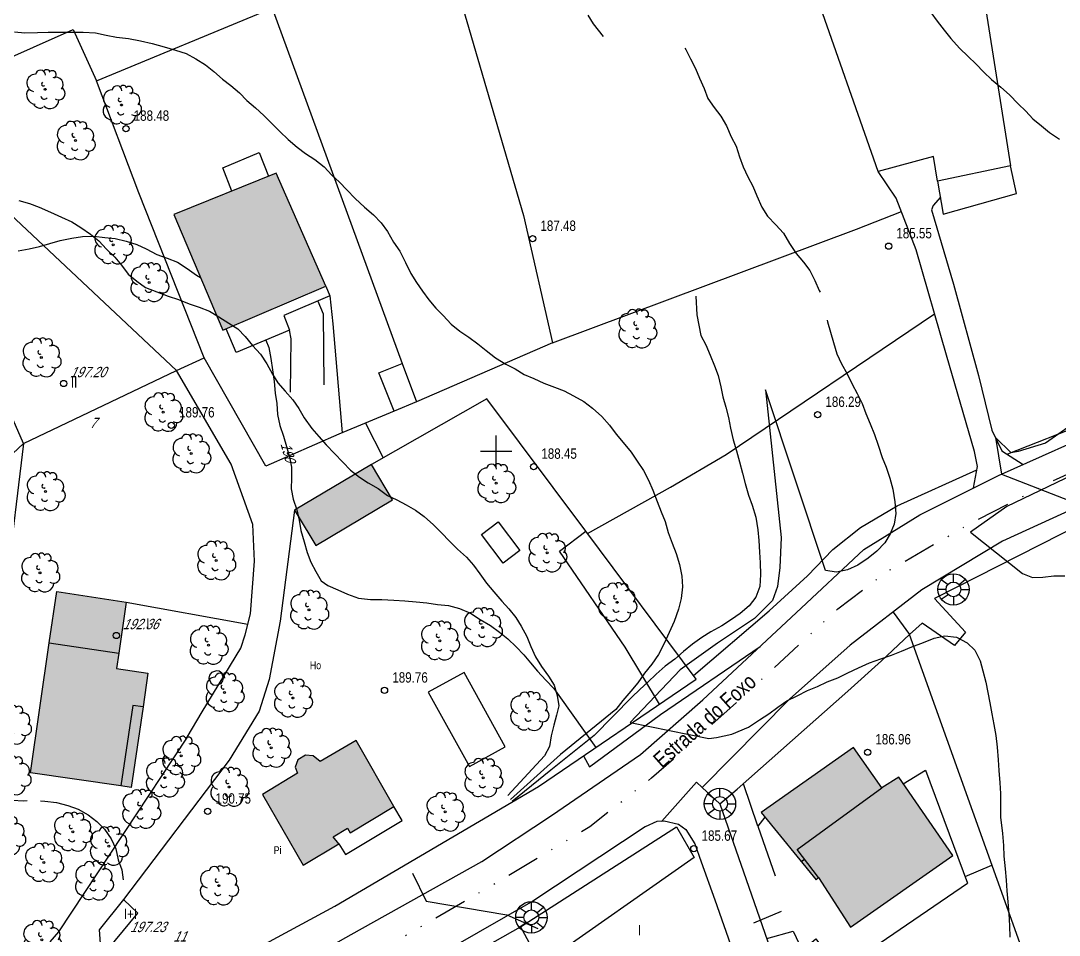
# Model space of a CAD drawing. Header units: metres. Extents: x 523256 to 524015, y 4669220 to 4669814.
# Drawn here: x 523354.2 to 523454.2, y 4669653.4 to 4669741.4 of the extents above; entities that cross this region are included whole.
import ezdxf
from ezdxf.enums import TextEntityAlignment as Align

# ---------------------------------------------------------------- set-up
doc = ezdxf.new("R2010")
doc.units = ezdxf.units.M
doc.header["$MEASUREMENT"] = 0
doc.linetypes.add('MORSE_D', pattern=[31.75, 12.7, -6.35, 0, -6.35, 0, -6.35])
for name, color, linetype in [('031006 Cota terreno', 9, 'Continuous'), ('031007 Cota edificio', 7, 'Continuous'), ('032011 Curva cada 1 m', 40, 'Continuous'), ('032015 Curva cada 5 m', 34, 'Continuous'), ('033006 Texto cota terreno', 9, 'Continuous'), ('033007 Texto cota edificio', 9, 'Continuous'), ('033015 Texto curva maestra', 42, 'Continuous'), ('042013 Piscina', 4, 'Continuous'), ('052001 Edificacion', 2, 'Continuous'), ('052004 Porche Tejavana', 7, 'Continuous'), ('052006 Division alturas', 9, 'Continuous'), ('052016 Cobertizo', 7, 'Continuous'), ('052020 Edificacion alero', 2, 'Continuous'), ('052024 Horreo', 7, 'Continuous'), ('052027 Edificacion por pie_alero', 2, 'Continuous'), ('053000 Textos varios', 7, 'Continuous'), ('053006 Texto altura edificio', 7, 'Continuous'), ('053009 Texto altura edificio predominante', 7, 'Continuous'), ('063001 Texto via urbana', 7, 'Continuous'), ('063002 Texto portal', 7, 'Continuous'), ('072001 Borde aglomerado u hormigon', 7, 'Continuous'), ('072003 Camino', 7, 'Continuous'), ('072004 Bordillo Acera', 1, 'Continuous'), ('072027 Pavimento', 9, 'Continuous'), ('082001 Valla Alambrada', 7, 'ALAMBRADA'), ('082002 Muro Tapia', 6, 'Continuous'), ('082003 Puerta', 7, 'Continuous'), ('082004 Linde', 3, 'Continuous'), ('082009 Linde Antigua', 104, 'Continuous'), ('101001 Arbol', 3, 'Continuous'), ('102006 Seto', 3, 'SETO'), ('112006 Deposito', 7, 'Continuous'), ('141001 Farola baculo', 7, 'Continuous'), ('202001 Eje Calle', 254, 'MORSE_D'), ('990001 Sombreados', 7, 'Continuous'), ('992007 Cuadricula', 7, 'Continuous')]:
    doc.layers.add(name, color=color, linetype=linetype)
doc.styles.get("Standard").update_dxf_attribs({"font": 'arial.ttf'})
doc.linetypes.add('ALAMBRADA', pattern='A,3,[131,GEOGRAMA.SHX,S=0.5,R=0,X=0,Y=0],3', length=6)
doc.linetypes.add('SETO', pattern='A,0,-1.2,1,[135,GEOGRAMA.SHX,S=0.4,R=0,X=0.5,Y=-0.5],1', length=3.2)

# ---------------------------------------------------------------- blocks, each defined once
blk = doc.blocks.new('COTAP')
at = {"color": 0}
blk.add_circle((0, 0), 0.3, dxfattribs=at)
blk = doc.blocks.new('FAROLAG')
at = {"color": 0}
for p, q in [((0, 0.71), (0, 1.51)), ((-0.71, 0), (-1.51, 0)), ((-1.169, 0.956), (-0.51, 0.49)), ((1.173, 0.95), (0.553, 0.446)), ((0.71, 0), (1.51, 0)), ((-1.173, -0.95), (-0.51, -0.48)), ((0, -0.71), (0, -1.51)), ((1.127, -1.005), (0.511, -0.493))]:
    blk.add_line(p, q, dxfattribs=at)
for radius in [1.51, 0.71]:
    blk.add_circle((0, 0), radius, dxfattribs=at)
blk = doc.blocks.new('ARBOL')
at = {"color": 0}
blk.add_circle((0, 0), 0.0939, dxfattribs=at)
for centre, radius, start, end in [((-0.902, 0.61), 0.852, 92.28, 254.58), ((-0.448, 1.368), 0.48, 359.28777, 173.60777), ((0.156, 1.551), 0.336, 23.15651, 160.46651), ((0.701, 1.409), 0.384, 301.57804, 139.32804), ((1.05, 0.46), 0.708, 319.85562, 114.76562), ((-0.146, 0.514), 0.192, 119.14, 310.56), ((1.31, -0.398), 0.612, 235.52754, 62.02753), ((-0.89, -0.542), 0.888, 142.64, 266.54), ((-0.062, -0.614), 0.336, 189.64, 323.88), ((0.478, -0.998), 0.852, 224.67, 0.24), ((-0.482, -1.082), 0.72, 213.78, 295.32)]:
    blk.add_arc(centre, radius, start, end, dxfattribs=at)

msp = doc.modelspace()

# ---------------------------------------------------------------- hatches: boundary and pattern name
at = {"layer": '990001 Sombreados', "true_color": 0xafafaf}
for points in [[(523368.97849, 4669722.79038), (523373.69849, 4669711.64038), (523383.60849, 4669715.88038), (523378.82849, 4669726.77038)], [(523387.99849, 4669698.73038), (523380.58849, 4669694.31038), (523380.82849, 4669693.91038), (523382.62849, 4669690.91038), (523390.02849, 4669695.33038)], [(523364.36849, 4669685.47038), (523363.66849, 4669680.57038), (523363.45849, 4669679.08038), (523366.47849, 4669678.64038), (523365.99849, 4669675.38038), (523364.86849, 4669667.62038), (523363.87849, 4669667.77038), (523355.15849, 4669669.04038), (523356.96849, 4669681.55038), (523357.68849, 4669686.50038)], [(523390.15849, 4669665.79038), (523386.51849, 4669672.16038), (523383.04849, 4669670.14038), (523382.38849, 4669670.66038), (523381.65849, 4669670.75038), (523380.89849, 4669670.28038), (523380.65849, 4669669.58038), (523380.86849, 4669669.00038), (523377.51849, 4669666.96038), (523381.42849, 4669660.15038), (523384.85849, 4669662.20038), (523384.31849, 4669662.88038), (523385.69849, 4669663.71038), (523385.92849, 4669663.25038)], [(523434.10849, 4669654.17038), (523443.96849, 4669661.08038), (523438.75849, 4669668.62038), (523437.12849, 4669667.58038), (523434.41849, 4669671.48038), (523425.50849, 4669665.21038), (523430.81849, 4669658.74038), (523431.02849, 4669658.95038)]]:
    msp.add_hatch(color=253, dxfattribs=at).paths.add_polyline_path(points, flags=0)

# ---------------------------------------------------------------- linework, layer by layer
at = {"layer": '032011 Curva cada 1 m'}
for points, elevation in [([(523408.81, 4669741.99), (523409.35, 4669741.13), (523410.3, 4669739.93)], 187), ([(523441.85, 4669742.24), (523442.47, 4669741.39), (523443.14, 4669740.52), (523443.79, 4669739.72), (523444.61, 4669738.79), (523445.44, 4669738), (523446.17, 4669737.28), (523446.95, 4669736.48), (523447.7, 4669735.79), (523448.6, 4669735.06), (523449.43, 4669734.32), (523450.26, 4669733.45), (523450.99, 4669732.75), (523451.66, 4669731.99), (523452.49, 4669731.31), (523453.27, 4669730.67), (523454.24, 4669730.03)], 184), ([(523353.63, 4669740.37), (523354.63, 4669740.29), (523355.83, 4669740.3), (523356.86, 4669740.34), (523357.9, 4669740.34), (523359.08, 4669740.34), (523360.25, 4669740.35), (523361.43, 4669740.28), (523362.45, 4669740.06), (523363.46, 4669739.87), (523364.59, 4669739.72), (523365.75, 4669739.52), (523366.89, 4669739.24), (523368.04, 4669738.92), (523369.14, 4669738.62), (523370.14, 4669738.28), (523371.08, 4669737.77), (523372.03, 4669737.21), (523372.82, 4669736.55), (523373.65, 4669735.83), (523374.45, 4669735.22), (523375.29, 4669734.5), (523376.01, 4669733.77), (523376.83, 4669733.05), (523377.64, 4669732.31), (523378.4, 4669731.56), (523379.17, 4669730.79), (523379.97, 4669730), (523380.83, 4669729.26), (523381.64, 4669728.66), (523382.54, 4669728.08), (523383.43, 4669727.39), (523384.18, 4669726.59), (523384.91, 4669725.9), (523385.63, 4669725.17), (523386.41, 4669724.32), (523387.31, 4669723.51), (523388.18, 4669722.76), (523388.93, 4669721.99), (523389.55, 4669721.16), (523390.11, 4669720.13), (523390.72, 4669719.26), (523391.26, 4669718.17), (523391.78, 4669717.1), (523392.32, 4669716.24), (523392.91, 4669715.4), (523393.53, 4669714.56), (523394.19, 4669713.76), (523394.9, 4669713.06), (523395.67, 4669712.24), (523396.5, 4669711.57), (523397.37, 4669710.99), (523398.24, 4669710.35), (523399.05, 4669709.7), (523399.94, 4669708.98), (523400.93, 4669708.37), (523401.84, 4669707.94), (523402.7, 4669707.4), (523403.64, 4669706.99), (523404.6, 4669706.56), (523405.62, 4669706.16), (523406.56, 4669705.8), (523407.45, 4669705.32), (523408.44, 4669704.78), (523409.27, 4669704.15), (523410.18, 4669703.35), (523410.92, 4669702.52), (523411.54, 4669701.65), (523412.22, 4669700.83), (523412.99, 4669699.92), (523413.56, 4669699.05), (523414.17, 4669698.13), (523414.67, 4669697.2), (523415.09, 4669696.25), (523415.5, 4669695.17), (523415.89, 4669694.17), (523416.27, 4669693.24), (523416.57, 4669692.16), (523416.95, 4669691.14), (523417.33, 4669690.15), (523417.65, 4669689.08), (523417.87, 4669687.97), (523417.94, 4669686.94), (523417.8, 4669685.82), (523417.55, 4669684.78), (523417.13, 4669683.62), (523416.65, 4669682.55), (523416.17, 4669681.49), (523415.63, 4669680.42), (523414.99, 4669679.5), (523414.27, 4669678.62), (523413.63, 4669677.69), (523412.98, 4669676.89), (523412.21, 4669676), (523411.51, 4669675.14), (523406.19, 4669670.81), (523401.39, 4669666.48)], 188), ([(523418.15, 4669738.81), (523418.26, 4669738.68), (523418.71, 4669737.78), (523419.2, 4669736.85), (523419.59, 4669735.9), (523420.04, 4669734.93), (523420.38, 4669733.95), (523420.99, 4669733.1), (523421.62, 4669732.26), (523422.18, 4669731.31), (523422.64, 4669730.28), (523423.1, 4669729.37), (523423.42, 4669728.35), (523423.78, 4669727.38), (523424.22, 4669726.42), (523424.7, 4669725.52), (523425.09, 4669724.58), (523425.59, 4669723.5), (523426.11, 4669722.62), (523426.93, 4669721.79), (523427.68, 4669721), (523428.23, 4669719.99), (523428.9, 4669719.04), (523429.59, 4669718.2), (523430.19, 4669717.4), (523430.67, 4669716.45), (523431.11, 4669715.47), (523431.18, 4669715.31)], 186), ([(523354.05, 4669724.14), (523355.07, 4669723.84), (523356.01, 4669723.49), (523357.08, 4669723.01), (523358.16, 4669722.52), (523359.15, 4669722.09), (523360.01, 4669721.53), (523360.94, 4669720.89), (523361.74, 4669720.25), (523362.48, 4669719.44), (523363.27, 4669718.68), (523363.93, 4669717.9), (523364.57, 4669717.03), (523365.39, 4669716.37), (523366.25, 4669715.77), (523367.33, 4669715.35), (523368.43, 4669714.94), (523369.42, 4669714.6), (523370.44, 4669714.2), (523371.4, 4669713.88), (523372.39, 4669713.49), (523373.31, 4669712.93), (523374.27, 4669712.34), (523375.12, 4669711.78), (523375.83, 4669711.03), (523376.55, 4669710.19), (523377.32, 4669709.34), (523377.91, 4669708.41), (523378.46, 4669707.43), (523378.99, 4669706.58), (523379.7, 4669705.79), (523380.42, 4669704.94), (523380.99, 4669704.1), (523381.53, 4669703.2), (523382.24, 4669702.18), (523382.92, 4669701.42), (523383.62, 4669700.6), (523384.42, 4669699.79), (523385.25, 4669698.95), (523385.98, 4669698.17), (523386.83, 4669697.51), (523387.67, 4669696.97), (523388.63, 4669696.41), (523389.53, 4669695.75), (523390.45, 4669695.33), (523391.34, 4669694.85), (523392.22, 4669694.31), (523393.08, 4669693.7), (523393.96, 4669692.9), (523394.77, 4669692.11), (523395.46, 4669691.37), (523396.29, 4669690.57), (523397.15, 4669689.79), (523397.82, 4669689.02), (523398.42, 4669688.2), (523399.08, 4669687.3), (523399.76, 4669686.45), (523400.53, 4669685.57), (523401.21, 4669684.83), (523401.88, 4669683.99), (523402.41, 4669683.14), (523402.95, 4669682.16), (523403.34, 4669681.21), (523403.79, 4669680.21), (523404.38, 4669679.28), (523405.05, 4669678.33), (523405.6, 4669677.49), (523405.88, 4669676.49), (523406.04, 4669675.49), (523405.82, 4669674.6), (523405.54, 4669673.62), (523405.3, 4669672.6), (523405.15, 4669671.58), (523404.65, 4669670.68), (523401.12, 4669666.84)], 189), ([(523419.23, 4669714.92), (523419.31, 4669713.13), (523419.51, 4669712.14), (523419.71, 4669711.13), (523420.19, 4669710.23), (523420.62, 4669709.24), (523421.01, 4669708.23), (523421.37, 4669707.29), (523421.63, 4669706.21), (523421.83, 4669705.23), (523422.11, 4669704.23), (523422.38, 4669703.23), (523422.56, 4669702.23), (523422.83, 4669701.09), (523423.13, 4669700.05), (523423.44, 4669698.97), (523423.71, 4669697.89), (523423.96, 4669696.88), (523424.28, 4669695.78), (523424.66, 4669694.81), (523425.01, 4669693.65), (523425.19, 4669692.43), (523425.3, 4669691.41), (523425.37, 4669690.28), (523425.43, 4669689.25), (523425.45, 4669688.13), (523425.38, 4669686.97), (523424.99, 4669685.96), (523424.35, 4669685.12), (523423.48, 4669684.38), (523422.66, 4669683.8), (523421.74, 4669683.19), (523420.68, 4669682.6), (523419.8, 4669682.06), (523418.9, 4669681.41), (523418.05, 4669680.71), (523417.21, 4669679.99), (523416.28, 4669679.29), (523415.41, 4669678.55), (523414.6, 4669677.75), (523413.84, 4669677.07), (523413.07, 4669676.32), (523409.43, 4669672.62), (523405.26, 4669669.28), (523401.54, 4669666.28)], 187), ([(523431.88, 4669712.62), (523431.91, 4669712.44), (523432.18, 4669711.47), (523432.48, 4669710.45), (523432.79, 4669709.39), (523433.25, 4669708.41), (523433.81, 4669707.44), (523434.29, 4669706.46), (523434.76, 4669705.54), (523435.24, 4669704.58), (523435.59, 4669703.63), (523436, 4669702.63), (523436.43, 4669701.62), (523436.77, 4669700.57), (523437.15, 4669699.39), (523437.55, 4669698.46), (523437.9, 4669697.41), (523438.2, 4669696.35), (523438.37, 4669695.14), (523438.47, 4669694.01), (523438.32, 4669692.99), (523437.94, 4669692.05), (523437.43, 4669691.17), (523436.66, 4669690.39), (523435.81, 4669689.69), (523434.83, 4669689.02), (523433.83, 4669688.57), (523432.77, 4669688.35), (523431.71, 4669688.52), (523425.94, 4669705.91), (523427.43, 4669691.7), (523427.32, 4669688.79), (523427.09, 4669686.98), (523426.62, 4669685.62), (523424.86, 4669683.88), (523421.3, 4669681.52), (523417.71, 4669678.94), (523412.9, 4669673.89), (523420.46, 4669672.35), (523421.22, 4669672.43), (523422.7, 4669672.75), (523424.3, 4669673.44), (523425.34, 4669674.15), (523426.24, 4669674.72), (523427.11, 4669675.36), (523427.99, 4669675.96), (523428.99, 4669676.44), (523429.97, 4669676.95), (523430.94, 4669677.34), (523431.87, 4669677.8), (523432.89, 4669678.17), (523433.87, 4669678.66), (523434.89, 4669679.14), (523435.95, 4669679.61), (523437.03, 4669680.02), (523438.06, 4669680.37), (523439.01, 4669680.75), (523440.01, 4669681.15), (523441.13, 4669681.58), (523442.17, 4669681.99), (523443.21, 4669682.24), (523444.31, 4669682.09), (523445.35, 4669681.55), (523446.08, 4669680.86), (523446.61, 4669679.83), (523446.86, 4669678.84), (523447.13, 4669677.76), (523447.34, 4669676.78), (523447.53, 4669675.79), (523447.73, 4669674.71), (523447.93, 4669673.68), (523448.1, 4669672.62), (523448.23, 4669671.5), (523448.32, 4669670.29), (523448.41, 4669669.27), (523448.5, 4669668.08), (523448.55, 4669667.06), (523448.57, 4669664.78), (523448.76, 4669663.18), (523448.85, 4669662.04), (523448.89, 4669661), (523449, 4669659.79), (523449.1, 4669658.69), (523449.17, 4669657.69), (523449.25, 4669656.61), (523449.35, 4669655.45), (523449.43, 4669654.32), (523449.47, 4669653.2)], 186), ([(523457.93, 4669698.89), (523449.16, 4669694.68), (523445.67, 4669692.22), (523450.69, 4669688.21), (523451.65, 4669687.85), (523452.63, 4669687.87), (523453.68, 4669687.99), (523454.75, 4669687.99)], 184), ([(523345.94, 4669667.31), (523346.86, 4669667.05), (523347.96, 4669667.06), (523349.03, 4669666.95), (523350.16, 4669666.78), (523351.3, 4669666.65), (523352.33, 4669666.49), (523353.4, 4669666.39), (523354.51, 4669666.35), (523354.84, 4669666.36)], 191), ([(523356.14, 4669666.34), (523356.56, 4669666.32), (523357.68, 4669666.17), (523358.75, 4669665.9), (523359.74, 4669665.55), (523360.71, 4669664.98), (523361.54, 4669664.35), (523362.29, 4669663.6), (523362.94, 4669662.68), (523363.39, 4669661.72), (523363.62, 4669660.67), (523363.95, 4669659.69), (523364.09, 4669658.74)], 191), ([(523391.93, 4669659.39), (523393.26, 4669656.69), (523401.04, 4669655.36), (523404, 4669654.05)], 187), ([(523424.8, 4669654.59), (523427.48, 4669655.71)], 186)]:
    msp.add_lwpolyline(points, dxfattribs=dict(at, elevation=elevation))
at = {"layer": '032015 Curva cada 5 m'}
for points, elevation in [([(523353.96849, 4669719.28038), (523355.02849, 4669719.47038), (523356.01849, 4669719.70038), (523357.02849, 4669720.00038), (523358.01849, 4669720.27038), (523359.14849, 4669720.50038), (523360.15849, 4669720.67038), (523361.27849, 4669720.71038), (523362.30849, 4669720.58038), (523363.30849, 4669720.49038), (523364.36849, 4669720.22038), (523365.38849, 4669719.89038), (523366.30849, 4669719.48038), (523367.32849, 4669718.95038), (523368.31849, 4669718.60038), (523369.30849, 4669718.21038), (523370.23849, 4669717.58038), (523371.15849, 4669716.96038), (523371.54849, 4669716.72038)], 190), ([(523377.81849, 4669710.68038), (523378.11849, 4669709.97038), (523378.31849, 4669708.94038), (523378.46849, 4669707.84038), (523378.63849, 4669706.71038), (523378.71849, 4669705.58038), (523378.86849, 4669704.58038), (523378.95849, 4669703.53038), (523379.17849, 4669702.47038), (523379.52849, 4669701.45038), (523379.81849, 4669700.45038), (523380.08849, 4669699.47038), (523380.30849, 4669698.45038), (523380.29849, 4669697.40038), (523380.25849, 4669696.38038), (523380.45849, 4669695.37038), (523380.80849, 4669694.34038), (523381.02849, 4669693.35038), (523381.20849, 4669692.35038), (523381.50849, 4669691.27038), (523381.79849, 4669690.24038), (523382.16849, 4669689.31038), (523382.64849, 4669688.42038), (523383.13849, 4669687.52038), (523383.78849, 4669687.06038), (523384.74849, 4669686.65038), (523385.68849, 4669686.23038), (523386.75849, 4669685.85038), (523387.90849, 4669685.73038), (523388.99849, 4669685.73038), (523390.13849, 4669685.65038), (523391.21849, 4669685.60038), (523392.28849, 4669685.49038), (523393.33849, 4669685.39038), (523394.33849, 4669685.23038), (523395.40849, 4669685.15038), (523396.47849, 4669684.86038), (523397.52849, 4669684.42038), (523398.45849, 4669683.80038), (523399.45849, 4669683.21038), (523400.30849, 4669682.57038), (523401.11849, 4669681.94038), (523401.91849, 4669681.17038), (523402.67849, 4669680.41038), (523403.29849, 4669679.62038), (523403.98849, 4669678.83038), (523404.78849, 4669677.95038), (523405.56849, 4669677.15038), (523406.18849, 4669676.26038), (523409.60849, 4669671.48038)], 190), ([(523456.85849, 4669703.57038), (523452.88849, 4669700.78038), (523450.25849, 4669699.96038), (523449.58849, 4669699.83038), (523448.06849, 4669701.33038), (523448.66849, 4669697.80038), (523456.31849, 4669694.80038)], 185)]:
    msp.add_lwpolyline(points, dxfattribs=dict(at, elevation=elevation))
at = {"layer": '042013 Piscina', "flags": 128}
msp.add_lwpolyline([(523400.86849, 4669671.54038), (523396.90849, 4669678.70038), (523393.45849, 4669676.79038), (523397.42849, 4669669.63038), (523400.86849, 4669671.54038)], dxfattribs=at)
at = {"layer": '052001 Edificacion', "flags": 128}
msp.add_lwpolyline([(523387.99849, 4669698.73038), (523380.58849, 4669694.31038), (523380.82849, 4669693.91038), (523382.62849, 4669690.91038), (523390.02849, 4669695.33038), (523387.99849, 4669698.73038)], dxfattribs=at)
at = {"layer": '052004 Porche Tejavana', "flags": 128}
for points in [[(523374.54849, 4669725.04038), (523373.67849, 4669727.28038), (523377.18849, 4669728.77038), (523378.08849, 4669726.47038)], [(523383.60849, 4669715.88038), (523383.99849, 4669714.96038), (523379.56849, 4669713.08038), (523380.10849, 4669711.64038), (523374.95849, 4669709.49038), (523373.99849, 4669711.77038)], [(523390.17849, 4669703.85038), (523388.71849, 4669707.56038), (523390.95849, 4669708.45038)], [(523390.95849, 4669708.45038), (523392.31849, 4669704.75038), (523390.17849, 4669703.85038)]]:
    msp.add_lwpolyline(points, dxfattribs=at)
at = {"layer": '052006 Division alturas', "flags": 128}
for points in [[(523356.96849, 4669681.55038), (523363.66849, 4669680.57038)], [(523365.99849, 4669675.38038), (523365.00849, 4669675.52038), (523363.87849, 4669667.77038)], [(523431.02849, 4669658.95038), (523428.96849, 4669661.66038), (523437.12849, 4669667.58038)], [(523429.37849, 4669660.49038), (523429.68849, 4669660.71038)]]:
    msp.add_lwpolyline(points, dxfattribs=at)
at = {"layer": '052016 Cobertizo', "flags": 128}
for points in [[(523443.04849, 4669722.82038), (523450.08849, 4669724.80038), (523449.51849, 4669727.48038), (523442.49849, 4669726.00038), (523443.04849, 4669722.82038)], [(523361.96849, 4669651.26038), (523365.50849, 4669655.53038), (523364.12849, 4669656.83038), (523361.77849, 4669653.92038), (523361.96849, 4669651.26038)]]:
    msp.add_lwpolyline(points, dxfattribs=at)
at = {"layer": '052020 Edificacion alero', "flags": 128}
for points in [[(523368.97849, 4669722.79038), (523373.69849, 4669711.64038), (523383.60849, 4669715.88038), (523378.82849, 4669726.77038), (523368.97849, 4669722.79038)], [(523434.10849, 4669654.17038), (523443.96849, 4669661.08038), (523438.75849, 4669668.62038), (523437.12849, 4669667.58038), (523434.41849, 4669671.48038), (523425.50849, 4669665.21038), (523430.81849, 4669658.74038), (523431.02849, 4669658.95038), (523434.10849, 4669654.17038)]]:
    msp.add_lwpolyline(points, dxfattribs=at)
at = {"layer": '052024 Horreo', "flags": 128}
msp.add_lwpolyline([(523400.65849, 4669689.22038), (523398.57849, 4669691.98038), (523400.18849, 4669693.20038), (523402.26849, 4669690.44038), (523400.65849, 4669689.22038)], dxfattribs=at)
at = {"layer": '052027 Edificacion por pie_alero', "flags": 128}
for points in [[(523364.36849, 4669685.47038), (523363.66849, 4669680.57038), (523363.45849, 4669679.08038), (523366.47849, 4669678.64038), (523365.99849, 4669675.38038), (523364.86849, 4669667.62038), (523363.87849, 4669667.77038), (523355.15849, 4669669.04038), (523356.96849, 4669681.55038), (523357.68849, 4669686.50038), (523364.36849, 4669685.47038)], [(523390.15849, 4669665.79038), (523386.51849, 4669672.16038), (523383.04849, 4669670.14038), (523382.38849, 4669670.66038), (523381.65849, 4669670.75038), (523380.89849, 4669670.28038), (523380.65849, 4669669.58038), (523380.86849, 4669669.00038), (523377.51849, 4669666.96038), (523381.42849, 4669660.15038), (523384.85849, 4669662.20038), (523384.31849, 4669662.88038), (523385.69849, 4669663.71038), (523385.92849, 4669663.25038), (523390.15849, 4669665.79038)]]:
    msp.add_lwpolyline(points, dxfattribs=at)
at = {"layer": '072001 Borde aglomerado u hormigon', "flags": 128}
for points in [[(523336.7179, 4669624.59172), (523343.41849, 4669628.01038), (523353.00849, 4669634.16038), (523362.97849, 4669640.55038), (523372.86849, 4669646.05038), (523386.04849, 4669653.47038), (523398.60849, 4669660.49038), (523405.31849, 4669664.93038), (523413.90849, 4669670.81038), (523419.90849, 4669676.07038), (523428.88849, 4669684.43038), (523435.40849, 4669690.53038), (523440.79849, 4669693.86038), (523448.36849, 4669697.67038), (523459.56849, 4669702.68038)], [(523438.21849, 4669684.51038), (523439.79849, 4669682.34038)], [(523408.40849, 4669670.66038), (523408.99849, 4669669.60038), (523415.82849, 4669674.66038), (523425.42849, 4669681.21038)]]:
    msp.add_lwpolyline(points, dxfattribs=at)
at = {"layer": '072003 Camino', "flags": 128}
for points in [[(523445.96849, 4669696.46038), (523446.33849, 4669698.52038), (523446.05849, 4669699.98038), (523443.36849, 4669709.24038), (523440.42849, 4669719.39038), (523438.52849, 4669724.37038), (523436.77849, 4669726.92038)], [(523442.76849, 4669724.45038), (523442.07849, 4669723.65038), (523441.91849, 4669723.23038), (523444.02849, 4669716.09038), (523446.42849, 4669707.28038), (523447.73849, 4669702.02038), (523448.69849, 4669700.03038), (523450.74849, 4669698.73038)], [(523387.40849, 4669702.70038), (523389.11849, 4669699.37038)]]:
    msp.add_lwpolyline(points, dxfattribs=at)
at = {"layer": '072004 Bordillo Acera', "flags": 128}
msp.add_lwpolyline([(523384.85849, 4669662.20038), (523385.47849, 4669661.17038), (523390.95849, 4669664.44038), (523390.15849, 4669665.79038)], dxfattribs=at)
at = {"layer": '072027 Pavimento', "flags": 128}
for points in [[(523383.99849, 4669714.96038), (523384.27849, 4669712.25038), (523385.17849, 4669701.76038)], [(523509.75849, 4669714.78038), (523509.78849, 4669715.14038), (523506.21849, 4669715.67038), (523503.35849, 4669715.59038), (523500.16849, 4669715.29038), (523494.38849, 4669713.34038), (523486.85849, 4669709.34038), (523477.76849, 4669704.58038), (523467.09849, 4669699.69038), (523455.83849, 4669694.58038), (523448.74849, 4669691.33038), (523440.99849, 4669686.64038), (523434.08849, 4669681.34038), (523428.25849, 4669676.13038), (523419.83163, 4669667.62355)], [(523415.94089, 4669664.39662), (523419.27849, 4669668.13038), (523419.83163, 4669667.62355)], [(523419.83163, 4669667.62355), (523421.54849, 4669666.05038)], [(523415.94089, 4669664.39662), (523415.47849, 4669664.35038), (523414.34849, 4669663.85038), (523403.52849, 4669656.69038), (523390.35849, 4669649.15038), (523384.37849, 4669645.52038), (523385.00849, 4669644.40038)], [(523415.94089, 4669664.39662), (523416.17849, 4669664.42038), (523417.54849, 4669664.10038), (523418.24849, 4669663.59038), (523419.12849, 4669662.19038), (523419.72849, 4669660.48038), (523421.03849, 4669656.82038), (523426.24849, 4669641.99038), (523425.71849, 4669638.55038), (523424.61849, 4669637.43038), (523413.90849, 4669633.49038)], [(523415.90849, 4669664.36038), (523415.94089, 4669664.39662)], [(523445.14849, 4669659.05038), (523447.72849, 4669660.15038)], [(523426.06849, 4669653.07038), (523428.60849, 4669653.79038), (523429.44849, 4669651.96038), (523430.77849, 4669653.06038), (523433.00849, 4669650.02038), (523433.55849, 4669650.50038), (523434.05849, 4669650.10038), (523435.97849, 4669651.34038), (523435.64849, 4669651.77038), (523445.37849, 4669658.42038)]]:
    msp.add_lwpolyline(points, dxfattribs=at)
at = {"layer": '082001 Valla Alambrada', "flags": 128}
for points in [[(523486.45899, 4669797.00038), (523486.80849, 4669795.56038), (523489.05849, 4669785.45038), (523492.84849, 4669770.82038), (523495.06849, 4669761.46038), (523496.26849, 4669754.49038), (523496.49849, 4669748.69038), (523495.78849, 4669741.77038), (523495.23849, 4669734.08038), (523494.95849, 4669729.23038), (523494.88849, 4669727.00038), (523494.85849, 4669725.97038), (523494.85849, 4669724.87038), (523494.67849, 4669723.73038), (523494.26849, 4669722.71038), (523493.57849, 4669721.82038), (523492.78849, 4669721.04038), (523478.83849, 4669712.60038), (523464.57849, 4669705.76038), (523449.21849, 4669699.70038)], [(523361.52849, 4669735.66038), (523378.41849, 4669742.66038), (523390.95849, 4669708.45038)], [(523359.26849, 4669740.60038), (523361.52849, 4669735.66038)], [(523371.88849, 4669709.00038), (523365.59849, 4669724.86038), (523361.52849, 4669735.66038)], [(523371.69849, 4669674.90038), (523375.42849, 4669681.05038), (523375.82849, 4669682.31038), (523376.35849, 4669684.35038), (523376.74849, 4669689.42038), (523376.56849, 4669692.95038), (523374.49849, 4669698.76038), (523369.23849, 4669707.78038), (523352.10849, 4669723.81038)], [(523350.36849, 4669696.91038), (523354.49849, 4669700.74038), (523345.72849, 4669720.69038)], [(523408.62373, 4669692.29677), (523399.10849, 4669705.04038), (523387.99849, 4669698.73038)], [(523390.17849, 4669703.85038), (523384.85849, 4669701.63038)], [(523467.02849, 4669657.46038), (523467.08849, 4669661.66038), (523466.57849, 4669672.97038), (523465.94849, 4669684.33038), (523464.69849, 4669689.51038), (523463.94849, 4669691.92038), (523463.33849, 4669693.19038), (523462.62849, 4669694.59038), (523461.85849, 4669695.04038), (523461.22849, 4669695.20038), (523460.46849, 4669695.10038), (523442.20849, 4669685.82038), (523445.17849, 4669682.59038), (523444.13849, 4669681.29038), (523441.00849, 4669683.43038), (523439.79849, 4669682.34038)], [(523415.73849, 4669675.64038), (523412.42849, 4669681.13038), (523406.09849, 4669690.38038), (523408.62373, 4669692.29677)], [(523419.26849, 4669678.04038), (523408.62373, 4669692.29677)], [(523402.34849, 4669654.21038), (523417.37849, 4669663.83038), (523419.05849, 4669660.88038), (523404.33849, 4669650.54038)]]:
    msp.add_lwpolyline(points, dxfattribs=at)
at = {"layer": '082002 Muro Tapia', "flags": 128}
for points in [[(523436.77849, 4669726.92038), (523430.58849, 4669744.62038), (523424.77849, 4669760.13038), (523415.24849, 4669783.51038), (523412.68849, 4669792.57038), (523411.6739, 4669797.00038)], [(523444.78739, 4669756.65015), (523447.04849, 4669743.11038), (523449.51849, 4669727.48038)], [(523442.49849, 4669726.00038), (523442.10849, 4669728.37038)], [(523382.82849, 4669714.46038), (523383.33849, 4669713.22038), (523383.39849, 4669706.39038)], [(523380.19849, 4669705.69038), (523380.24849, 4669710.83038), (523380.10849, 4669711.64038)], [(523377.82849, 4669698.55038), (523371.88849, 4669709.00038)], [(523354.49849, 4669700.74038), (523351.19849, 4669673.64038)], [(523364.36849, 4669685.47038), (523376.09849, 4669683.36038)], [(523421.54849, 4669666.05038), (523429.43849, 4669643.37038), (523450.72849, 4669651.77038), (523439.79849, 4669682.34038), (523437.10849, 4669679.81038)], [(523423.21849, 4669667.46038), (523433.85849, 4669676.90038)], [(523377.18849, 4669674.98038), (523374.30849, 4669670.25038), (523364.12849, 4669656.83038)], [(523370.25849, 4669672.47038), (523357.86849, 4669653.73038)], [(523439.18849, 4669667.99038), (523441.34849, 4669669.30038), (523445.37849, 4669658.42038)], [(523425.17849, 4669663.89038), (523423.79849, 4669667.97038)], [(523425.86849, 4669664.77038), (523425.17849, 4669663.89038)], [(523425.17849, 4669663.89038), (523426.84849, 4669659.13038)], [(523385.73849, 4669640.11038), (523384.29849, 4669644.00038), (523402.34849, 4669654.21038), (523404.33849, 4669650.54038), (523407.66497, 4669632.08911)]]:
    msp.add_lwpolyline(points, dxfattribs=at)
at = {"layer": '082003 Puerta', "flags": 128}
for points in [[(523442.10849, 4669728.37038), (523436.77849, 4669726.92038)], [(523369.23849, 4669707.78038), (523371.88849, 4669709.00038)], [(523384.85849, 4669701.63038), (523377.82849, 4669698.55038)], [(523433.85849, 4669676.90038), (523437.10849, 4669679.81038)], [(523370.25849, 4669672.47038), (523371.69849, 4669674.90038)], [(523421.54849, 4669666.05038), (523423.21849, 4669667.46038)], [(523357.86849, 4669653.73038), (523357.03849, 4669652.76038)]]:
    msp.add_lwpolyline(points, dxfattribs=at)
at = {"layer": '082004 Linde', "flags": 128}
for points in [[(523389.88849, 4669759.65038), (523396.32849, 4669744.26038), (523402.63849, 4669722.70038), (523405.43849, 4669710.44038)], [(523405.43849, 4669710.44038), (523434.67849, 4669721.39038), (523439.01849, 4669723.08038)], [(523405.43849, 4669710.44038), (523392.31849, 4669704.75038)]]:
    msp.add_lwpolyline(points, dxfattribs=at)
at = {"layer": '082009 Linde Antigua', "flags": 128}
for points in [[(523408.78849, 4669692.08038), (523416.77849, 4669696.55038), (523422.13849, 4669699.68038), (523442.20849, 4669713.23038)], [(523418.98849, 4669678.41038), (523426.29849, 4669684.62038), (523429.96849, 4669687.99038), (523432.41849, 4669690.55038), (523435.06849, 4669692.65038), (523438.60849, 4669694.73038), (523446.27849, 4669698.20038)]]:
    msp.add_lwpolyline(points, dxfattribs=at)
at = {"layer": '102006 Seto', "flags": 128}
for points in [[(523347.79849, 4669735.51038), (523359.26849, 4669740.60038)], [(523354.49849, 4669700.74038), (523369.23849, 4669707.78038)], [(523380.58849, 4669694.31038), (523379.19849, 4669683.64038), (523378.14849, 4669678.03038), (523377.18849, 4669674.98038)], [(523363.58849, 4669644.89038), (523384.47849, 4669656.20038), (523404.06849, 4669667.71038), (523419.26849, 4669678.04038)]]:
    msp.add_lwpolyline(points, dxfattribs=at)
at = {"layer": '112006 Deposito', "flags": 128}
msp.add_lwpolyline([(523373.75849, 4669678.16038), (523373.57849, 4669678.64038), (523373.33849, 4669678.81038), (523373.05849, 4669678.87038), (523372.57849, 4669678.69038), (523372.40849, 4669678.45038), (523372.34849, 4669678.16038), (523372.52849, 4669677.69038), (523372.76849, 4669677.52038), (523373.05849, 4669677.46038), (523373.52849, 4669677.64038), (523373.69849, 4669677.88038), (523373.75849, 4669678.16038)], dxfattribs=at)
at = {"layer": '202001 Eje Calle', "ltscale": 0.25, "flags": 128}
msp.add_lwpolyline([(523332.16849, 4669616.55038), (523336.04849, 4669620.45038), (523346.68849, 4669627.58038), (523362.49849, 4669637.63038), (523374.00849, 4669643.59038), (523385.52849, 4669650.03038), (523400.91849, 4669658.98038), (523409.00849, 4669663.86038), (523414.96849, 4669668.54038), (523422.53849, 4669675.25038), (523432.88849, 4669684.81038), (523437.66849, 4669688.43038), (523445.76849, 4669693.11038), (523453.95849, 4669697.31038), (523471.97849, 4669705.66038), (523481.24849, 4669710.45038), (523491.87849, 4669715.62038), (523498.28849, 4669719.11038), (523500.76849, 4669719.49038)], dxfattribs=at)
at = {"layer": '992007 Cuadricula'}
for points in [[(523400, 4669698.5), (523400, 4669701.5)], [(523398.5, 4669700), (523401.5, 4669700)]]:
    msp.add_lwpolyline(points, dxfattribs=at)

# ---------------------------------------------------------------- block references
at = {"layer": '031006 Cota terreno'}
for p in [(523364.35, 4669731.06, 188.48), (523403.51, 4669720.46, 187.49), (523437.78, 4669719.74, 185.55), (523430.95, 4669703.51, 186.29), (523368.72, 4669702.5, 189.76), (523403.6, 4669698.52, 188.45), (523389.25, 4669676.97, 189.76), (523435.76, 4669671.02, 186.96), (523372.23, 4669665.32, 190.75), (523419.03, 4669661.74, 185.67)]:
    msp.add_blockref('COTAP', p, dxfattribs=at)
at = {"layer": '031007 Cota edificio'}
for p in [(523358.36, 4669706.52, 197.2), (523363.43, 4669682.26, 192.36)]:
    msp.add_blockref('COTAP', p, dxfattribs=at)
at = {"layer": '101001 Arbol'}
for p in [(523356.56849, 4669734.84038), (523363.93849, 4669733.33038), (523359.49849, 4669729.91038), (523363.11849, 4669719.88038), (523366.59849, 4669716.25038), (523413.57849, 4669711.79038), (523356.20849, 4669709.02038), (523367.93849, 4669703.76038), (523370.63849, 4669699.77038), (523399.99849, 4669696.91038), (523356.60849, 4669696.13038), (523404.91849, 4669690.22038), (523373.02849, 4669689.47038), (523356.07849, 4669688.30038), (523411.63849, 4669685.45038), (523381.97849, 4669684.72038), (523398.69849, 4669683.04038), (523372.30849, 4669681.33038), (523394.56849, 4669681.75038), (523373.84849, 4669676.78038), (523380.41849, 4669676.24038), (523403.16849, 4669674.96038), (523353.34849, 4669673.65038), (523378.33849, 4669671.44038), (523369.65849, 4669670.68038), (523353.31849, 4669668.77038), (523368.08849, 4669668.57038), (523398.74849, 4669668.56038), (523374.29849, 4669667.67038), (523365.80849, 4669665.55038), (523395.08849, 4669665.28038), (523352.80849, 4669662.98038), (523359.22849, 4669663.35038), (523362.69849, 4669661.98038), (523356.43849, 4669660.39038), (523361.26849, 4669658.64038), (523373.28849, 4669658.17038), (523356.25849, 4669652.96038)]:
    msp.add_blockref('ARBOL', p, dxfattribs=at)
at = {"layer": '141001 Farola baculo'}
for p in [(523444.02849, 4669686.69038), (523421.54849, 4669666.05038), (523403.38849, 4669655.12038)]:
    msp.add_blockref('FAROLAG', p, dxfattribs=at)

# ---------------------------------------------------------------- texts
at = {"layer": '033006 Texto cota terreno', "width": 0.8}
for s, p in [('188.48', (523365.1, 4669731.81, 188.48)), ('187.48', (523404.26, 4669721.21, 187.49)), ('185.55', (523438.53, 4669720.49, 185.55)), ('186.29', (523431.7, 4669704.26, 186.29)), ('189.76', (523369.47, 4669703.25, 189.76)), ('188.45', (523404.35, 4669699.27, 188.45)), ('189.76', (523390, 4669677.72, 189.76)), ('186.96', (523436.51, 4669671.77, 186.96)), ('190.75', (523372.98, 4669666.07, 190.75)), ('185.67', (523419.78, 4669662.49, 185.67))]:
    msp.add_text(s, height=1, dxfattribs=at).set_placement(p)
at = {"layer": '033007 Texto cota edificio', "oblique": 25, "width": 0.8}
for s, p in [('197.20', (523358.96, 4669707.12, 197.2)), ('192.36', (523364.03, 4669682.86, 192.36)), ('197.23', (523364.73, 4669653.7, 197.23))]:
    msp.add_text(s, height=1, dxfattribs=at).set_placement(p)
at = {"layer": '033015 Texto curva maestra', "oblique": 25, "width": 0.8}
msp.add_text('190', height=1, rotation=285.4, dxfattribs=at).set_placement((523379.95849, 4669699.94038, 190), align=Align.MIDDLE_CENTER)
at = {"layer": '053000 Textos varios', "width": 0.8}
for s, p in [('Ho', (523382.07184, 4669679.01125)), ('Pi', (523378.58, 4669661.21))]:
    msp.add_text(s, height=0.75, dxfattribs=at).set_placement(p)
at = {"layer": '053006 Texto altura edificio', "width": 0.8}
msp.add_text('I', height=1, dxfattribs=at).set_placement((523413.65, 4669653.4))
at = {"layer": '053009 Texto altura edificio predominante', "width": 0.8}
msp.add_text('II', height=1, dxfattribs=at).set_placement((523359.05, 4669706.13))
for s, p in [('I', (523366.30578, 4669682.8984)), ('I+I', (523364.16, 4669654.95))]:
    msp.add_text(s, height=1, rotation=359.99, dxfattribs=at).set_placement(p)
at = {"layer": '063001 Texto via urbana', "width": 0.8}
msp.add_text('Estrada do Foxo', height=1.5, rotation=41.5534498, dxfattribs=at).set_placement((523415.96627, 4669669.4258))
at = {"layer": '063002 Texto portal', "oblique": 25, "width": 0.8}
for s, p in [('7', (523360.8437, 4669702.22262)), ('11', (523368.89905, 4669652.79))]:
    msp.add_text(s, height=1, dxfattribs=at).set_placement(p)

doc.saveas('drawing.dxf')
